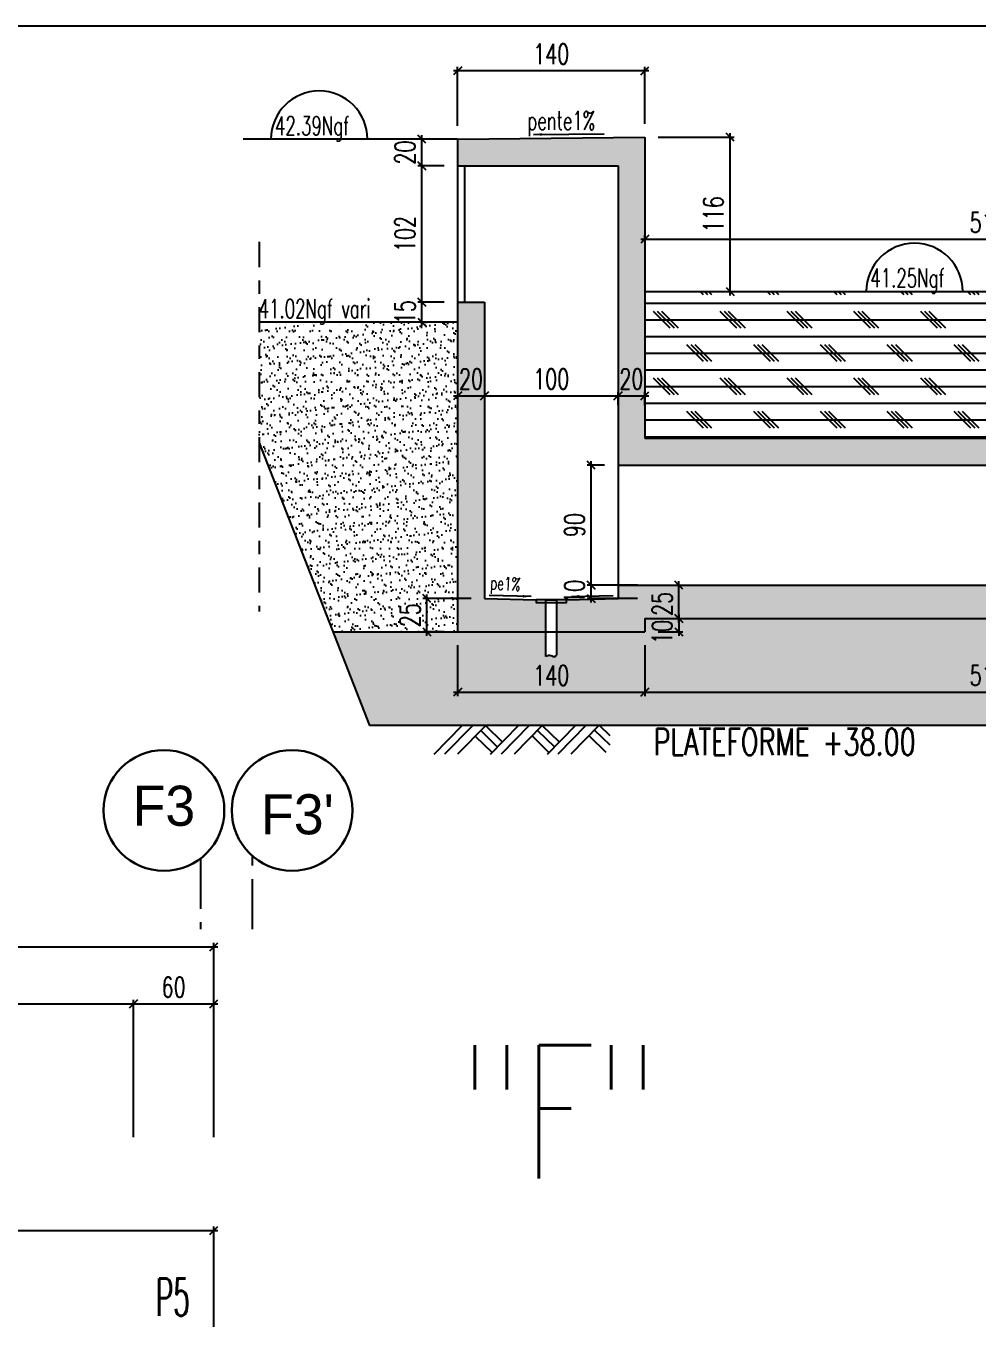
# Model space of a CAD drawing. Extents: x 308 to 787, y -199 to -146.
# Drawn here: x 409.31 to 416.44, y -164.65 to -154.96 of the extents above; entities that cross this region are included whole.
import ezdxf

# ---------------------------------------------------------------- set-up
doc = ezdxf.new("R2010")
doc.units = 0
doc.header["$LTSCALE"] = 0.5
doc.header["$MEASUREMENT"] = 0
doc.linetypes.add('AXES2', pattern=[1.125, 0.75, -0.125, 0.125, -0.125])
doc.layers.get('DEFPOINTS').update_dxf_attribs({"linetype": 'CONTINUOUS'})
for name, color, linetype in [('A05-AXES', 13, 'AXES2'), ('A19-COTATIONS', 146, 'CONTINUOUS'), ('AXES', 6, 'AXES2'), ('CADRE-CART', 7, 'CONTINUOUS'), ('COTATION', 7, 'CONTINUOUS'), ('HABILLAGE', 7, 'CONTINUOUS'), ('MURS', 3, 'CONTINUOUS'), ('POCHAGE', 254, 'CONTINUOUS'), ('REPERE-POT', 4, 'CONTINUOUS'), ('Texte', 7, 'CONTINUOUS')]:
    doc.layers.add(name, color=color, linetype=linetype)
doc.styles.add('CGotH', font='GOTHIC.TTF')
doc.styles.add('ROMANS8', font='romans.shx', dxfattribs={"width": 0.7})
doc.styles.get("Standard").update_dxf_attribs({"font": 'txt.shx'})
doc.dimstyles.new('COT50 cm', dxfattribs={"dimtxt": 0.15, "dimasz": 0.06, "dimexe": 0.03, "dimexo": 0.1, "dimgap": 0.05, "dimtad": 1, "dimdec": 0, "dimlfac": 100, "dimzin": 0, "dimdsep": 46, "dimtxsty": 'ROMANS8', "dimblk1": 'OBLIQUE', "dimblk2": 'OBLIQUE', "dimsah": 1, "dimcen": 0.03, "dimdle": 0.03, "dimclrt": 1, "dimadec": 0, "dimazin": 0, "dimtfac": 1, "dimtdec": 0, "dimtmove": 0, "dimatfit": 3, "dimfxl": 0, "dimtolj": 1, "dimtzin": 0, "dimlwd": -1, "dimlwe": -1, "dimarcsym": 0})
pattern_1 = [(37.5, (62.82319, -30.91619), (-0.003149668, 0.096341188), [0, -0.076, 0, -0.085, 0, -0.08125]), (7.5, (62.82319, -30.91619), (0.088488835, 0.141107303), [0, -0.041, 0, -0.0685, 0, -0.02625]), (327.5, (62.76169, -30.91619), (0.155707093, 0.000282953), [0, -0.025, 0, -0.09, 0, -0.1175]), (317.5, (62.76169, -30.91619), (0.15030633, 0.04388378), [0, -0.0125, 0, -0.059, 0, -0.0675])]

# ---------------------------------------------------------------- blocks, each defined once
blk = doc.blocks.new('_Oblique')
at = {"layer": 'COTATION', "color": 0, "lineweight": -2}
blk.add_line((-0.5, -0.5), (0.5, 0.5), dxfattribs=at)
blk = doc.blocks.new('*D66')
at = {"layer": 'COTATION', "color": 0, "transparency": 16777216}
for p, q in [((404.1799, -162.2876), (410.1499, -162.2876)), ((404.2099, -163.2876), (404.2099, -162.2576)), ((410.1199, -163.2876), (410.1199, -162.2576))]:
    blk.add_line(p, q, dxfattribs=at)
at = {"layer": 'DEFPOINTS', "color": 0, "transparency": 16777216}
for p in [(410.1199, -162.2876), (404.2099, -163.7822), (410.1199, -164.0424)]:
    blk.add_point(p, dxfattribs=at)
at = {"layer": 'COTATION', "color": 0, "transparency": 16777216, "xscale": 0.06, "yscale": 0.06, "zscale": 0.06, "rotation": 180}
blk.add_blockref('_Oblique', (404.2099, -162.2876), dxfattribs=at)
at = {"layer": 'COTATION', "color": 0, "transparency": 16777216, "xscale": 0.06, "yscale": 0.06, "zscale": 0.06}
blk.add_blockref('_Oblique', (410.1199, -162.2876), dxfattribs=at)
at = {"layer": 'COTATION', "color": 1, "transparency": 16777216, "insert": (407.1649, -162.1626), "char_height": 0.15, "attachment_point": 5, "style": 'ROMANS8'}
blk.add_mtext('\\A1;591', dxfattribs=at)
blk = doc.blocks.new('*D67')
at = {"layer": 'COTATION', "color": 0, "transparency": 16777216}
for p, q in [((410.0899, -162.2876), (410.7497, -162.2876)), ((410.1199, -163.2876), (410.1199, -162.2576)), ((410.7197, -163.2876), (410.7197, -162.2576))]:
    blk.add_line(p, q, dxfattribs=at)
at = {"layer": 'DEFPOINTS', "color": 0, "transparency": 16777216}
for p in [(410.7197, -162.2876), (410.1199, -164.0424), (410.7197, -165.1267)]:
    blk.add_point(p, dxfattribs=at)
at = {"layer": 'COTATION', "color": 0, "transparency": 16777216, "xscale": 0.06, "yscale": 0.06, "zscale": 0.06, "rotation": 180}
blk.add_blockref('_Oblique', (410.1199, -162.2876), dxfattribs=at)
at = {"layer": 'COTATION', "color": 0, "transparency": 16777216, "xscale": 0.06, "yscale": 0.06, "zscale": 0.06}
blk.add_blockref('_Oblique', (410.7197, -162.2876), dxfattribs=at)
at = {"layer": 'COTATION', "color": 1, "transparency": 16777216, "insert": (410.4198, -162.1626), "char_height": 0.15, "attachment_point": 5, "style": 'ROMANS8'}
blk.add_mtext('\\A1;60', dxfattribs=at)
blk = doc.blocks.new('*D95')
at = {"layer": 'COTATION', "color": 0, "transparency": 16777216}
for p, q in [((403.9399, -161.8617), (410.7497, -161.8617)), ((403.9699, -162.8617), (403.9699, -161.8317)), ((410.7197, -162.8617), (410.7197, -161.8317))]:
    blk.add_line(p, q, dxfattribs=at)
at = {"layer": 'DEFPOINTS', "color": 0, "transparency": 16777216}
for p in [(410.7197, -161.8617), (403.9699, -164.4682), (410.7197, -165.1267)]:
    blk.add_point(p, dxfattribs=at)
at = {"layer": 'COTATION', "color": 0, "transparency": 16777216, "xscale": 0.06, "yscale": 0.06, "zscale": 0.06, "rotation": 180}
blk.add_blockref('_Oblique', (403.9699, -161.8617), dxfattribs=at)
at = {"layer": 'COTATION', "color": 0, "transparency": 16777216, "xscale": 0.06, "yscale": 0.06, "zscale": 0.06}
blk.add_blockref('_Oblique', (410.7197, -161.8617), dxfattribs=at)
at = {"layer": 'COTATION', "color": 1, "transparency": 16777216, "insert": (407.3448, -161.7367), "char_height": 0.15, "attachment_point": 5, "style": 'ROMANS8'}
blk.add_mtext('\\A1;675', dxfattribs=at)
blk = doc.blocks.new('*D115')
at = {"layer": 'COTATION', "color": 0, "transparency": 16777216}
for p, q in [((405.6496, -164.5232), (405.6496, -163.9556)), ((410.7197, -164.7613), (410.7197, -163.9556)), ((405.6196, -163.9856), (410.7497, -163.9856))]:
    blk.add_line(p, q, dxfattribs=at)
at = {"layer": 'DEFPOINTS', "color": 0, "transparency": 16777216}
for p in [(410.7197, -163.9856), (405.6496, -164.6232), (410.7197, -164.8613)]:
    blk.add_point(p, dxfattribs=at)
at = {"layer": 'COTATION', "color": 0, "transparency": 16777216, "xscale": 0.06, "yscale": 0.06, "zscale": 0.06, "rotation": 180}
blk.add_blockref('_Oblique', (405.6496, -163.9856), dxfattribs=at)
at = {"layer": 'COTATION', "color": 0, "transparency": 16777216, "xscale": 0.06, "yscale": 0.06, "zscale": 0.06}
blk.add_blockref('_Oblique', (410.7197, -163.9856), dxfattribs=at)
at = {"layer": 'COTATION', "color": 1, "transparency": 16777216, "insert": (408.1846, -163.8606), "char_height": 0.15, "attachment_point": 5, "style": 'ROMANS8'}
blk.add_mtext('\\A1;507', dxfattribs=at)
blk = doc.blocks.new('*D1375')
at = {"layer": 'COTATION', "color": 0, "transparency": 16777216}
for p, q in [((413.9454, -159.6032), (413.9454, -159.9834)), ((419.0787, -159.8206), (419.0787, -159.9834)), ((413.9154, -159.9534), (419.1087, -159.9534))]:
    blk.add_line(p, q, dxfattribs=at)
at = {"layer": 'DEFPOINTS', "color": 0, "transparency": 16777216}
for p in [(413.9454, -159.5032), (419.0787, -159.7206), (419.0787, -159.9534)]:
    blk.add_point(p, dxfattribs=at)
at = {"layer": 'COTATION', "color": 0, "transparency": 16777216, "xscale": 0.06, "yscale": 0.06, "zscale": 0.06, "rotation": 180}
blk.add_blockref('_Oblique', (413.9454, -159.9534), dxfattribs=at)
at = {"layer": 'COTATION', "color": 0, "transparency": 16777216, "xscale": 0.06, "yscale": 0.06, "zscale": 0.06}
blk.add_blockref('_Oblique', (419.0787, -159.9534), dxfattribs=at)
at = {"layer": 'COTATION', "color": 1, "transparency": 16777216, "insert": (416.512, -159.8284), "char_height": 0.15, "attachment_point": 5, "style": 'ROMANS8'}
blk.add_mtext('\\A1;513', dxfattribs=at)
blk = doc.blocks.new('*D1376')
at = {"layer": 'COTATION', "color": 0, "transparency": 16777216}
for p, q in [((412.5454, -159.6032), (412.5454, -159.9834)), ((413.9454, -159.6032), (413.9454, -159.9834)), ((412.5154, -159.9534), (413.9754, -159.9534))]:
    blk.add_line(p, q, dxfattribs=at)
at = {"layer": 'DEFPOINTS', "color": 0, "transparency": 16777216}
for p in [(412.5454, -159.5032), (413.9454, -159.5032), (413.9454, -159.9534)]:
    blk.add_point(p, dxfattribs=at)
at = {"layer": 'COTATION', "color": 0, "transparency": 16777216, "xscale": 0.06, "yscale": 0.06, "zscale": 0.06, "rotation": 180}
blk.add_blockref('_Oblique', (412.5454, -159.9534), dxfattribs=at)
at = {"layer": 'COTATION', "color": 0, "transparency": 16777216, "xscale": 0.06, "yscale": 0.06, "zscale": 0.06}
blk.add_blockref('_Oblique', (413.9454, -159.9534), dxfattribs=at)
at = {"layer": 'COTATION', "color": 1, "transparency": 16777216, "insert": (413.2454, -159.8284), "char_height": 0.15, "attachment_point": 5, "style": 'ROMANS8'}
blk.add_mtext('\\A1;140', dxfattribs=at)
blk = doc.blocks.new('*D1354')
at = {"layer": 'COTATION', "color": 0, "transparency": 16777216}
for p, q in [((412.5154, -157.734), (412.7754, -157.734)), ((412.5454, -157.6768), (412.5454, -157.764)), ((412.7454, -157.6768), (412.7454, -157.764))]:
    blk.add_line(p, q, dxfattribs=at)
at = {"layer": 'DEFPOINTS', "color": 0, "transparency": 16777216}
for p in [(412.5454, -157.5768), (412.7454, -157.5768), (412.7454, -157.734)]:
    blk.add_point(p, dxfattribs=at)
at = {"layer": 'COTATION', "color": 0, "transparency": 16777216, "xscale": 0.06, "yscale": 0.06, "zscale": 0.06, "rotation": 180}
blk.add_blockref('_Oblique', (412.5454, -157.734), dxfattribs=at)
at = {"layer": 'COTATION', "color": 0, "transparency": 16777216, "xscale": 0.06, "yscale": 0.06, "zscale": 0.06}
blk.add_blockref('_Oblique', (412.7454, -157.734), dxfattribs=at)
at = {"layer": 'COTATION', "color": 1, "transparency": 16777216, "insert": (412.6454, -157.609), "char_height": 0.15, "attachment_point": 5, "style": 'ROMANS8'}
blk.add_mtext('\\A1;20', dxfattribs=at)
blk = doc.blocks.new('*D1355')
at = {"layer": 'COTATION', "color": 0, "transparency": 16777216}
for p, q in [((412.7154, -157.734), (413.7754, -157.734)), ((412.7454, -157.6768), (412.7454, -157.764)), ((413.7454, -157.8049), (413.7454, -157.704))]:
    blk.add_line(p, q, dxfattribs=at)
at = {"layer": 'DEFPOINTS', "color": 0, "transparency": 16777216}
for p in [(412.7454, -157.5768), (413.7454, -157.734), (413.7454, -157.9049)]:
    blk.add_point(p, dxfattribs=at)
at = {"layer": 'COTATION', "color": 0, "transparency": 16777216, "xscale": 0.06, "yscale": 0.06, "zscale": 0.06, "rotation": 180}
blk.add_blockref('_Oblique', (412.7454, -157.734), dxfattribs=at)
at = {"layer": 'COTATION', "color": 0, "transparency": 16777216, "xscale": 0.06, "yscale": 0.06, "zscale": 0.06}
blk.add_blockref('_Oblique', (413.7454, -157.734), dxfattribs=at)
at = {"layer": 'COTATION', "color": 1, "transparency": 16777216, "insert": (413.2454, -157.609), "char_height": 0.15, "attachment_point": 5, "style": 'ROMANS8'}
blk.add_mtext('\\A1;100', dxfattribs=at)
blk = doc.blocks.new('*D1356')
at = {"layer": 'COTATION', "color": 0, "transparency": 16777216}
for p, q in [((413.7154, -157.734), (413.9754, -157.734)), ((413.7454, -157.8049), (413.7454, -157.704)), ((413.9454, -157.8049), (413.9454, -157.704))]:
    blk.add_line(p, q, dxfattribs=at)
at = {"layer": 'DEFPOINTS', "color": 0, "transparency": 16777216}
for p in [(413.9454, -157.734), (413.7454, -157.9049), (413.9454, -157.9049)]:
    blk.add_point(p, dxfattribs=at)
at = {"layer": 'COTATION', "color": 0, "transparency": 16777216, "xscale": 0.06, "yscale": 0.06, "zscale": 0.06, "rotation": 180}
blk.add_blockref('_Oblique', (413.7454, -157.734), dxfattribs=at)
at = {"layer": 'COTATION', "color": 0, "transparency": 16777216, "xscale": 0.06, "yscale": 0.06, "zscale": 0.06}
blk.add_blockref('_Oblique', (413.9454, -157.734), dxfattribs=at)
at = {"layer": 'COTATION', "color": 1, "transparency": 16777216, "insert": (413.8454, -157.609), "char_height": 0.15, "attachment_point": 5, "style": 'ROMANS8'}
blk.add_mtext('\\A1;20', dxfattribs=at)
blk = doc.blocks.new('*D1357')
at = {"layer": 'COTATION', "color": 0, "transparency": 16777216}
for p, q in [((413.8904, -159.1532), (413.5155, -159.1532)), ((413.5455, -159.2832), (413.5455, -159.1232)), ((413.8904, -159.2532), (413.5155, -159.2532))]:
    blk.add_line(p, q, dxfattribs=at)
at = {"layer": 'DEFPOINTS', "color": 0, "transparency": 16777216}
for p in [(413.5455, -159.1532), (413.9904, -159.1532), (413.9904, -159.2532)]:
    blk.add_point(p, dxfattribs=at)
at = {"layer": 'COTATION', "color": 0, "transparency": 16777216, "xscale": 0.06, "yscale": 0.06, "zscale": 0.06}
for p, rotation in [((413.5455, -159.1532), 90), ((413.5455, -159.2532), 270)]:
    blk.add_blockref('_Oblique', p, dxfattribs=dict(at, rotation=rotation))
at = {"layer": 'COTATION', "color": 1, "transparency": 16777216, "insert": (413.4205, -159.2032), "char_height": 0.15, "attachment_point": 5, "rotation": 90, "style": 'ROMANS8'}
blk.add_mtext('\\A1;10', dxfattribs=at)
blk = doc.blocks.new('*D1358')
at = {"layer": 'COTATION', "color": 0, "transparency": 16777216}
for p, q in [((413.5455, -159.1832), (413.5455, -158.2232)), ((413.6454, -158.2532), (413.5155, -158.2532)), ((413.6454, -159.1532), (413.5155, -159.1532))]:
    blk.add_line(p, q, dxfattribs=at)
at = {"layer": 'DEFPOINTS', "color": 0, "transparency": 16777216}
for p in [(413.5455, -158.2532), (413.7454, -158.2532), (413.7454, -159.1532)]:
    blk.add_point(p, dxfattribs=at)
at = {"layer": 'COTATION', "color": 0, "transparency": 16777216, "xscale": 0.06, "yscale": 0.06, "zscale": 0.06}
for p, rotation in [((413.5455, -158.2532), 90), ((413.5455, -159.1532), 270)]:
    blk.add_blockref('_Oblique', p, dxfattribs=dict(at, rotation=rotation))
at = {"layer": 'COTATION', "color": 1, "transparency": 16777216, "insert": (413.4205, -158.7032), "char_height": 0.15, "attachment_point": 5, "rotation": 90, "style": 'ROMANS8'}
blk.add_mtext('\\A1;90', dxfattribs=at)
blk = doc.blocks.new('*D1359')
at = {"layer": 'COTATION', "color": 0, "transparency": 16777216}
for p, q in [((412.4454, -157.0332), (412.2462, -157.0332)), ((412.2762, -157.2132), (412.2762, -157.0032)), ((412.4454, -157.1832), (412.2462, -157.1832))]:
    blk.add_line(p, q, dxfattribs=at)
at = {"layer": 'DEFPOINTS', "color": 0, "transparency": 16777216}
for p in [(412.2762, -157.0332), (412.5454, -157.0332), (412.5454, -157.1832)]:
    blk.add_point(p, dxfattribs=at)
at = {"layer": 'COTATION', "color": 0, "transparency": 16777216, "xscale": 0.06, "yscale": 0.06, "zscale": 0.06}
for p, rotation in [((412.2762, -157.0332), 90), ((412.2762, -157.1832), 270)]:
    blk.add_blockref('_Oblique', p, dxfattribs=dict(at, rotation=rotation))
at = {"layer": 'COTATION', "color": 1, "transparency": 16777216, "insert": (412.1512, -157.1082), "char_height": 0.15, "attachment_point": 5, "rotation": 90, "style": 'ROMANS8'}
blk.add_mtext('\\A1;15', dxfattribs=at)
blk = doc.blocks.new('*D1360')
at = {"layer": 'COTATION', "color": 0, "transparency": 16777216}
for p, q in [((412.4454, -156.0132), (412.2462, -156.0132)), ((412.2762, -157.0632), (412.2762, -155.9832)), ((412.4454, -157.0332), (412.2462, -157.0332))]:
    blk.add_line(p, q, dxfattribs=at)
at = {"layer": 'DEFPOINTS', "color": 0, "transparency": 16777216}
for p in [(412.2762, -156.0132), (412.5454, -156.0132), (412.5454, -157.0332)]:
    blk.add_point(p, dxfattribs=at)
at = {"layer": 'COTATION', "color": 0, "transparency": 16777216, "xscale": 0.06, "yscale": 0.06, "zscale": 0.06}
for p, rotation in [((412.2762, -156.0132), 90), ((412.2762, -157.0332), 270)]:
    blk.add_blockref('_Oblique', p, dxfattribs=dict(at, rotation=rotation))
at = {"layer": 'COTATION', "color": 1, "transparency": 16777216, "insert": (412.1512, -156.5232), "char_height": 0.15, "attachment_point": 5, "rotation": 90, "style": 'ROMANS8'}
blk.add_mtext('\\A1;102', dxfattribs=at)
blk = doc.blocks.new('*D1361')
at = {"layer": 'COTATION', "color": 0, "transparency": 16777216}
for p, q in [((412.4454, -155.8132), (412.2462, -155.8132)), ((412.2762, -156.0432), (412.2762, -155.7832)), ((412.4454, -156.0132), (412.2462, -156.0132))]:
    blk.add_line(p, q, dxfattribs=at)
at = {"layer": 'DEFPOINTS', "color": 0, "transparency": 16777216}
for p in [(412.2762, -155.8132), (412.5454, -155.8132), (412.5454, -156.0132)]:
    blk.add_point(p, dxfattribs=at)
at = {"layer": 'COTATION', "color": 0, "transparency": 16777216, "xscale": 0.06, "yscale": 0.06, "zscale": 0.06}
for p, rotation in [((412.2762, -155.8132), 90), ((412.2762, -156.0132), 270)]:
    blk.add_blockref('_Oblique', p, dxfattribs=dict(at, rotation=rotation))
at = {"layer": 'COTATION', "color": 1, "transparency": 16777216, "insert": (412.1512, -155.9132), "char_height": 0.15, "attachment_point": 5, "rotation": 90, "style": 'ROMANS8'}
blk.add_mtext('\\A1;20', dxfattribs=at)
blk = doc.blocks.new('*D1362')
at = {"layer": 'COTATION', "color": 0, "transparency": 16777216}
for p, q in [((413.9754, -155.3005), (412.5154, -155.3005)), ((412.5454, -155.7132), (412.5454, -155.2705)), ((413.9454, -155.6982), (413.9454, -155.2705))]:
    blk.add_line(p, q, dxfattribs=at)
at = {"layer": 'DEFPOINTS', "color": 0, "transparency": 16777216}
for p in [(412.5454, -155.3005), (412.5454, -155.8132), (413.9454, -155.7982)]:
    blk.add_point(p, dxfattribs=at)
at = {"layer": 'COTATION', "color": 0, "transparency": 16777216, "xscale": 0.06, "yscale": 0.06, "zscale": 0.06, "rotation": 180}
blk.add_blockref('_Oblique', (412.5454, -155.3005), dxfattribs=at)
at = {"layer": 'COTATION', "color": 0, "transparency": 16777216, "xscale": 0.06, "yscale": 0.06, "zscale": 0.06}
blk.add_blockref('_Oblique', (413.9454, -155.3005), dxfattribs=at)
at = {"layer": 'COTATION', "color": 1, "transparency": 16777216, "insert": (413.2454, -155.1755), "char_height": 0.15, "attachment_point": 5, "style": 'ROMANS8'}
blk.add_mtext('\\A1;140', dxfattribs=at)
blk = doc.blocks.new('*D1363')
at = {"layer": 'COTATION', "color": 0, "transparency": 16777216}
for p, q in [((414.0454, -155.7982), (414.6142, -155.7982)), ((414.5842, -156.9832), (414.5842, -155.7682)), ((414.0454, -156.9532), (414.6142, -156.9532))]:
    blk.add_line(p, q, dxfattribs=at)
at = {"layer": 'DEFPOINTS', "color": 0, "transparency": 16777216}
for p in [(413.9454, -155.7982), (414.5842, -155.7982), (413.9454, -156.9532)]:
    blk.add_point(p, dxfattribs=at)
at = {"layer": 'COTATION', "color": 0, "transparency": 16777216, "xscale": 0.06, "yscale": 0.06, "zscale": 0.06}
for p, rotation in [((414.5842, -155.7982), 90), ((414.5842, -156.9532), 270)]:
    blk.add_blockref('_Oblique', p, dxfattribs=dict(at, rotation=rotation))
at = {"layer": 'COTATION', "color": 1, "transparency": 16777216, "insert": (414.4592, -156.3757), "char_height": 0.15, "attachment_point": 5, "rotation": 90, "style": 'ROMANS8'}
blk.add_mtext('\\A1;116', dxfattribs=at)
blk = doc.blocks.new('*D1365')
at = {"layer": 'COTATION', "color": 0, "transparency": 16777216}
for p, q in [((412.6454, -159.2532), (412.284, -159.2532)), ((412.314, -159.5332), (412.314, -159.2232)), ((412.4454, -159.5032), (412.284, -159.5032))]:
    blk.add_line(p, q, dxfattribs=at)
at = {"layer": 'DEFPOINTS', "color": 0, "transparency": 16777216}
for p in [(412.314, -159.2532), (412.7454, -159.2532), (412.5454, -159.5032)]:
    blk.add_point(p, dxfattribs=at)
at = {"layer": 'COTATION', "color": 0, "transparency": 16777216, "xscale": 0.06, "yscale": 0.06, "zscale": 0.06}
for p, rotation in [((412.314, -159.2532), 90), ((412.314, -159.5032), 270)]:
    blk.add_blockref('_Oblique', p, dxfattribs=dict(at, rotation=rotation))
at = {"layer": 'COTATION', "color": 1, "transparency": 16777216, "insert": (412.189, -159.3782), "char_height": 0.15, "attachment_point": 5, "rotation": 90, "style": 'ROMANS8'}
blk.add_mtext('\\A1;25', dxfattribs=at)
blk = doc.blocks.new('*D1380')
at = {"layer": 'COTATION', "color": 0, "transparency": 16777216}
for p, q in [((414.0454, -159.1532), (414.2308, -159.1532)), ((414.2008, -159.4332), (414.2008, -159.1232)), ((414.0454, -159.4032), (414.2308, -159.4032))]:
    blk.add_line(p, q, dxfattribs=at)
at = {"layer": 'DEFPOINTS', "color": 0, "transparency": 16777216}
for p in [(413.9454, -159.1532), (414.2008, -159.1532), (413.9454, -159.4032)]:
    blk.add_point(p, dxfattribs=at)
at = {"layer": 'COTATION', "color": 0, "transparency": 16777216, "xscale": 0.06, "yscale": 0.06, "zscale": 0.06}
for p, rotation in [((414.2008, -159.1532), 90), ((414.2008, -159.4032), 270)]:
    blk.add_blockref('_Oblique', p, dxfattribs=dict(at, rotation=rotation))
at = {"layer": 'COTATION', "color": 1, "transparency": 16777216, "insert": (414.0758, -159.2932), "char_height": 0.15, "attachment_point": 5, "rotation": 90, "style": 'ROMANS8'}
blk.add_mtext('\\A1;25', dxfattribs=at)
blk = doc.blocks.new('*D1367')
at = {"layer": 'COTATION', "color": 0, "transparency": 16777216}
for p, q in [((414.0454, -159.4032), (414.2308, -159.4032)), ((414.2008, -159.3732), (414.2008, -159.5332)), ((414.0454, -159.5032), (414.2308, -159.5032))]:
    blk.add_line(p, q, dxfattribs=at)
at = {"layer": 'DEFPOINTS', "color": 0, "transparency": 16777216}
for p in [(413.9454, -159.4032), (413.9454, -159.5032), (414.2008, -159.5032)]:
    blk.add_point(p, dxfattribs=at)
at = {"layer": 'COTATION', "color": 0, "transparency": 16777216, "xscale": 0.06, "yscale": 0.06, "zscale": 0.06}
for p, rotation in [((414.2008, -159.4032), 90), ((414.2008, -159.5032), 270)]:
    blk.add_blockref('_Oblique', p, dxfattribs=dict(at, rotation=rotation))
at = {"layer": 'COTATION', "color": 1, "transparency": 16777216, "insert": (414.0758, -159.5032), "char_height": 0.15, "attachment_point": 5, "rotation": 90, "style": 'ROMANS8'}
blk.add_mtext('\\A1;10', dxfattribs=at)
blk = doc.blocks.new('*D1449')
at = {"layer": 'COTATION', "color": 0, "transparency": 16777216}
for p, q in [((413.9154, -156.5615), (419.1087, -156.5615)), ((413.9454, -156.5615), (413.9454, -156.5315)), ((419.0787, -156.6532), (419.0787, -156.5315))]:
    blk.add_line(p, q, dxfattribs=at)
at = {"layer": 'DEFPOINTS', "color": 0, "transparency": 16777216}
for p in [(419.0787, -156.5615), (413.9454, -156.6499), (419.0787, -156.7532)]:
    blk.add_point(p, dxfattribs=at)
at = {"layer": 'COTATION', "color": 0, "transparency": 16777216, "xscale": 0.06, "yscale": 0.06, "zscale": 0.06, "rotation": 180}
blk.add_blockref('_Oblique', (413.9454, -156.5615), dxfattribs=at)
at = {"layer": 'COTATION', "color": 0, "transparency": 16777216, "xscale": 0.06, "yscale": 0.06, "zscale": 0.06}
blk.add_blockref('_Oblique', (419.0787, -156.5615), dxfattribs=at)
at = {"layer": 'COTATION', "color": 1, "transparency": 16777216, "insert": (416.512, -156.4365), "char_height": 0.15, "attachment_point": 5, "style": 'ROMANS8'}
blk.add_mtext('\\A1;513', dxfattribs=at)

msp = doc.modelspace()

# ---------------------------------------------------------------- hatches: boundary and pattern name
at = {"layer": 'COTATION'}
h = msp.add_hatch(dxfattribs=at)
h.set_pattern_fill('CORK', color=256)
h.set_pattern_definition([(0, (62.82319, -30.91619), (0, 0.125), []), (135, (62.8857, -30.9787), (-0.25, -0.25), [0.1767767, -0.1767767]), (135, (62.91694, -30.9787), (-0.25, -0.25), [0.1767767, -0.1767767]), (135, (62.9482, -30.9787), (-0.25, -0.25), [0.1767767, -0.1767767])])
h.paths.add_polyline_path([(413.9454, -156.9532), (413.9454, -158.0532), (419.0787, -158.0532), (419.0787, -156.9532)])
h.paths.add_polyline_path([(418.5578, -157.6682), (418.5578, -157.3382), (418.3328, -157.3382), (418.3328, -157.6682)], flags=24)
h.paths.add_polyline_path([(415.5998, -157.0158), (416.2911, -157.0158), (416.2911, -156.7358), (415.5998, -156.7358)], flags=9)
at = {"layer": 'HABILLAGE'}
h = msp.add_hatch(dxfattribs=at)
h.set_pattern_fill('AR-SAND', color=256, scale=0.05, style=0)
h.set_pattern_definition(pattern_1)
h.paths.add_polyline_path([(412.5454, -157.1832), (411.059, -157.1832), (411.059, -158.086), (411.6122, -159.5032), (412.5454, -159.5032)])
h = msp.add_hatch(dxfattribs=at)
h.set_pattern_fill('AR-SAND', color=256, scale=0.05, style=0)
h.set_pattern_definition(pattern_1)
h.paths.add_polyline_path([(413.2854, -159.5032), (413.2854, -159.676), (413.2781, -159.6822), (413.2707, -159.6866), (413.2629, -159.6875), (413.2547, -159.6848), (413.2463, -159.6807), (413.2379, -159.6771), (413.2295, -159.676), (413.2214, -159.678), (413.2133, -159.6823), (413.2054, -159.6875), (413.2054, -159.5032), (411.6122, -159.5032), (411.8855, -160.2032), (419.0787, -160.2032), (419.0787, -159.4032), (413.9454, -159.4032), (413.9454, -159.4995)])
at = {"layer": 'POCHAGE'}
msp.add_hatch(color=256, dxfattribs=at).paths.add_polyline_path([(419.2387, -157.5132), (419.4212, -157.5132), (419.4212, -157.6132), (419.5212, -157.6132), (419.5212, -157.4132), (419.2387, -157.3932), (419.2387, -156.7532), (419.0787, -156.7532), (419.0787, -158.0532), (413.9454, -158.0532), (413.9454, -155.7982), (412.5454, -155.8132), (412.5454, -156.0132), (413.7454, -156.0132), (413.7454, -158.2532), (419.2387, -158.2532)])
h = msp.add_hatch(color=256, dxfattribs=at)
h.paths.add_polyline_path([(419.2387, -159.0532), (419.0787, -159.0532), (419.0787, -159.1532), (413.7454, -159.1532), (413.7454, -159.2532), (413.359, -159.2632), (413.359, -159.2824), (413.2854, -159.2824), (413.2854, -159.5032), (413.9454, -159.5032), (413.9454, -159.4032), (419.0787, -159.4032), (419.0787, -161.3323), (419.2387, -161.3323)])
h.paths.add_polyline_path([(413.2054, -159.2824), (413.1317, -159.2824), (413.1317, -159.2632), (412.7454, -159.2532), (412.7454, -157.0332), (412.5454, -157.0332), (412.5454, -159.5032), (413.2054, -159.5032)])

# ---------------------------------------------------------------- linework, layer by layer
at = {"layer": 'A19-COTATIONS', "color": 242, "lineweight": 30, "ltscale": 10, "true_color": 0xcd2027}
for centre in [(410.3469, -160.8398), (411.3065, -160.8398)]:
    msp.add_circle(centre, 0.4522, dxfattribs=at)
at = {"layer": 'AXES', "color": 6, "ltscale": 0.5}
msp.add_line((411.059, -156.5831), (411.059, -159.3512), dxfattribs=at)
at = {"layer": 'AXES', "color": 1}
for p, q in [((410.6197, -161.2005), (410.6197, -161.7284)), ((411.0097, -161.7284), (411.0097, -161.1809))]:
    msp.add_line(p, q, dxfattribs=at)
at = {"layer": 'CADRE-CART', "color": 1}
msp.add_lwpolyline([(307.8533, -154.9648), (437.1328, -154.9648), (437.1328, -198.9648), (307.8533, -198.9648)], close=True, dxfattribs=at)
at = {"layer": 'COTATION'}
for p, q in [((412.5454, -155.8132), (410.9411, -155.8132)), ((413.9454, -156.9532), (419.0787, -156.9532)), ((412.5454, -157.1832), (411.059, -157.1832)), ((413.2054, -159.5032), (413.2854, -159.5032))]:
    msp.add_line(p, q, dxfattribs=at)
msp.add_lwpolyline([(413.359, -159.2632), (413.1317, -159.2632), (413.1317, -159.2824), (413.359, -159.2824)], close=True, dxfattribs=at)
msp.add_lwpolyline([(413.2054, -159.6875), (413.2054, -159.2632), (413.2854, -159.2632), (413.2854, -159.676)], dxfattribs=at)
for centre in [(411.5093, -155.8132), (415.9644, -156.9532)]:
    msp.add_arc(centre, 0.3611, 0, 180, dxfattribs=at)
msp.add_spline([(413.2054, -159.6875), (413.2329, -159.6761), (413.2671, -159.6875), (413.2854, -159.676)], degree=3, dxfattribs=at)
at = {"layer": 'HABILLAGE', "color": 1}
for p, q in [((411.059, -158.086), (411.8855, -160.2032)), ((411.6122, -159.5032), (412.5454, -159.5032)), ((419.0787, -160.2032), (411.8855, -160.2032))]:
    msp.add_line(p, q, dxfattribs=at)
at = {"layer": 'HABILLAGE'}
for p, q in [((412.3686, -160.4177), (412.5784, -160.2032)), ((412.4493, -160.4168), (412.6581, -160.2032)), ((412.5474, -160.4157), (412.7552, -160.2032)), ((412.7178, -160.2409), (412.8445, -160.3648)), ((412.7534, -160.2041), (412.8803, -160.3282)), ((412.7922, -160.4177), (413.0019, -160.2032)), ((412.8728, -160.4168), (413.0817, -160.2032)), ((412.9709, -160.4157), (413.1787, -160.2032)), ((413.143, -160.24), (413.2698, -160.3639)), ((413.1787, -160.2032), (413.3056, -160.3273)), ((413.2169, -160.4177), (413.4266, -160.2032)), ((413.2976, -160.4168), (413.5073, -160.2023)), ((413.3957, -160.4157), (413.6054, -160.2012)), ((413.5698, -160.238), (413.6837, -160.3494)), ((413.6054, -160.2012), (413.6837, -160.2778)), ((412.6766, -160.2829), (412.8034, -160.4069)), ((413.1019, -160.2821), (413.2287, -160.406)), ((413.5287, -160.28), (413.6554, -160.404))]:
    msp.add_line(p, q, dxfattribs=at)
at = {"layer": 'MURS'}
for p, q in [((412.5454, -155.8132), (413.9454, -155.7982)), ((412.5454, -155.8132), (412.5454, -156.0132)), ((413.9454, -155.7982), (413.9454, -158.0532)), ((412.5454, -156.0132), (413.7454, -156.0132)), ((413.7454, -156.0132), (413.7454, -158.2532)), ((412.5454, -157.0332), (412.7454, -157.0332)), ((412.5454, -157.0332), (412.5454, -159.5032)), ((412.7454, -157.0332), (412.7454, -159.2532)), ((413.9454, -158.0532), (419.0787, -158.0532)), ((413.7454, -158.2532), (419.2387, -158.2532)), ((413.7454, -159.1532), (419.0787, -159.1532)), ((413.7454, -159.1532), (413.7454, -159.2532)), ((412.7454, -159.2532), (413.1317, -159.2632)), ((413.359, -159.2632), (413.7454, -159.2532)), ((413.9454, -159.4032), (419.0787, -159.4032)), ((413.9454, -159.4032), (413.9454, -159.5032)), ((412.5454, -159.5032), (413.2054, -159.5032)), ((413.2854, -159.5032), (413.9454, -159.5032))]:
    msp.add_line(p, q, dxfattribs=at)
at = {"layer": 'MURS', "color": 0}
for p, q in [((412.5454, -156.0132), (412.5454, -157.0332)), ((412.5954, -156.0132), (412.5954, -157.0332)), ((413.7454, -158.2532), (413.7454, -159.1532))]:
    msp.add_line(p, q, dxfattribs=at)

# ---------------------------------------------------------------- texts
at = {"layer": 'A05-AXES', "color": 1, "ltscale": 0.5, "char_height": 0.3, "width": 0.3408, "attachment_point": 2, "rotation": 0.00168, "line_spacing_factor": 1.032839, "style": 'CGotH'}
for s, insert in [('F3', (410.347, -160.6547)), ("F3'", (411.3465, -160.7187))]:
    msp.add_mtext(s, dxfattribs=dict(at, insert=insert))
at = {"layer": 'CADRE-CART', "color": 4, "style": 'ROMANS8', "width": 0.7}
msp.add_text('"F"', height=1, dxfattribs=at).set_placement((412.5536, -163.5966))
at = {"layer": 'HABILLAGE', "color": 1, "style": 'ROMANS8', "width": 0.65}
for s, height, rotation, p in [('pente1%%%', 0.14, 359.90668, (413.0678, -155.7438)), ('pe1%%%', 0.1, 356.46135, (412.7868, -159.1838))]:
    msp.add_text(s, height=height, rotation=rotation, dxfattribs=at).set_placement(p)
for s, p in [('42.39Ngf', (411.1784, -155.7825)), ('41.25Ngf', (415.6335, -156.9225)), ('41.02Ngf vari', (411.056, -157.1525))]:
    msp.add_text(s, height=0.14, dxfattribs=at).set_placement(p)
at = {"layer": 'REPERE-POT', "color": 4, "width": 0.519}
msp.add_text('P5', height=0.28, dxfattribs=at).set_placement((410.2855, -164.6242))
at = {"layer": 'Texte', "color": 1, "style": 'ROMANS8', "width": 0.7}
msp.add_text('PLATEFORME +38.00', height=0.2, dxfattribs=at).set_placement((414.0111, -160.4264))

# ---------------------------------------------------------------- dimensions: what is measured, and where the dimension line sits
at = {"layer": 'COTATION'}
for base, p1, p2, picture, middle in [((412.5454, -155.3005), (413.9454, -155.7982), (412.5454, -155.8132), '*D1362', (413.2454, -155.1755)), ((413.9454, -159.9534), (412.5454, -159.5032), (413.9454, -159.5032), '*D1376', (413.2454, -159.8284))]:
    dim = msp.add_linear_dim(base=base, p1=p1, p2=p2, dimstyle='COT50 cm', dxfattribs=at)
    dim.commit()
    dim.dimension.update_dxf_attribs({"geometry": picture, "text_midpoint": middle})
dim = msp.add_linear_dim(base=(412.2762, -155.8132), p1=(412.5454, -156.0132), p2=(412.5454, -155.8132), angle=90, dimstyle='COT50 cm', override={"dimtmove": 1}, dxfattribs=at)
dim.commit()
dim.dimension.update_dxf_attribs({"geometry": '*D1361', "text_midpoint": (412.2762, -155.9132), "dimtype": 160})
dim = msp.add_linear_dim(base=(414.5842419571, -155.7982299787), p1=(413.9453677675, -156.9532299787), p2=(413.9453677675, -155.7982299787), angle=90, dimstyle='COT50 cm', dxfattribs=at)
dim.commit()
dim.dimension.update_dxf_attribs({"geometry": '*D1363', "text_midpoint": (414.4592419571, -156.3757299787)})
for base, p1, p2, picture, middle in [((412.2762, -156.0132), (412.5454, -157.0332), (412.5454, -156.0132), '*D1360', (412.1512, -156.5232)), ((413.5455, -158.2532), (413.7454, -159.1532), (413.7454, -158.2532), '*D1358', (413.4205, -158.7032))]:
    dim = msp.add_linear_dim(base=base, p1=p1, p2=p2, angle=90, dimstyle='COT50 cm', override={"dimtmove": 1}, dxfattribs=at)
    dim.commit()
    dim.dimension.update_dxf_attribs({"geometry": picture, "text_midpoint": middle})
for base, p1, p2, picture, middle in [((419.0787, -156.5615), (413.9454, -156.6499), (419.0787, -156.7532), '*D1449', (416.512, -156.4365)), ((413.7454, -157.734), (412.7454, -157.5768), (413.7454, -157.9049), '*D1355', (413.2454, -157.609)), ((419.0787, -159.9534), (413.9454, -159.5032), (419.0787, -159.7206), '*D1375', (416.512, -159.8284)), ((410.7197, -161.8617), (403.9699, -164.4682), (410.7197, -165.1267), '*D95', (407.3448, -161.7367)), ((410.1199, -162.2876), (404.2099, -163.7822), (410.1199, -164.0424), '*D66', (407.1649, -162.1626)), ((410.7197, -162.2876), (410.1199, -164.0424), (410.7197, -165.1267), '*D67', (410.4198, -162.1626)), ((410.7197, -163.9856), (405.6496, -164.6232), (410.7197, -164.8613), '*D115', (408.1846, -163.8606))]:
    dim = msp.add_linear_dim(base=base, p1=p1, p2=p2, dimstyle='COT50 cm', override={"dimtmove": 1}, dxfattribs=at)
    dim.commit()
    dim.dimension.update_dxf_attribs({"geometry": picture, "text_midpoint": middle})
for base, p1, p2, picture, middle in [((412.2762, -157.0332), (412.5454, -157.1832), (412.5454, -157.0332), '*D1359', (412.2762, -157.1082)), ((413.5455, -159.1532), (413.9904, -159.2532), (413.9904, -159.1532), '*D1357', (413.5455, -159.2032)), ((414.2008, -159.1532), (413.9454, -159.4032), (413.9454, -159.1532), '*D1380', (414.2008, -159.2932)), ((412.314, -159.2532), (412.5454, -159.5032), (412.7454, -159.2532), '*D1365', (412.314, -159.3782))]:
    dim = msp.add_linear_dim(base=base, p1=p1, p2=p2, angle=90, dimstyle='COT50 cm', dxfattribs=at)
    dim.commit()
    dim.dimension.update_dxf_attribs({"geometry": picture, "text_midpoint": middle, "dimtype": 160})
for base, p1, p2, picture, middle in [((412.7454, -157.734), (412.5454, -157.5768), (412.7454, -157.5768), '*D1354', (412.6454, -157.734)), ((413.9454, -157.734), (413.7454, -157.9049), (413.9454, -157.9049), '*D1356', (413.8454, -157.734))]:
    dim = msp.add_linear_dim(base=base, p1=p1, p2=p2, dimstyle='COT50 cm', override={"dimtmove": 1}, dxfattribs=at)
    dim.commit()
    dim.dimension.update_dxf_attribs({"geometry": picture, "text_midpoint": middle, "dimtype": 160})
at = {"layer": 'COTATION', "color": 0}
dim = msp.add_linear_dim(base=(414.2008, -159.5032), p1=(413.9454, -159.4032), p2=(413.9454, -159.5032), angle=90, dimstyle='COT50 cm', override={"dimtmove": 1}, dxfattribs=at)
dim.commit()
dim.dimension.update_dxf_attribs({"geometry": '*D1367', "text_midpoint": (414.2008, -159.5032), "dimtype": 160})

# ---------------------------------------------------------------- leaders
at = {"layer": 'COTATION'}
for points in [[(413.1136, -155.7784), (413.6416, -155.7728)], [(413.0946, -159.2378), (412.781, -159.2297)], [(413.3961, -159.2378), (413.7098, -159.2297)]]:
    msp.add_leader(points, dimstyle='COT50 cm', override={"dimgap": 0.05, "dimtad": 0}, dxfattribs=at)

doc.saveas('drawing.dxf')
